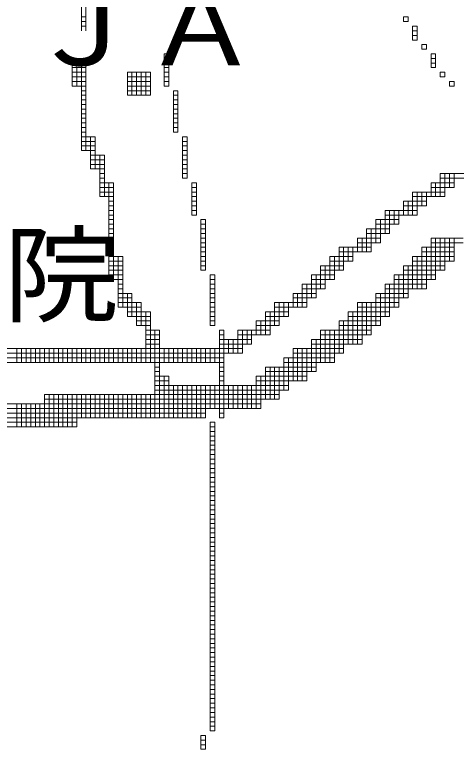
# Model space of a CAD drawing. Units: millimetres on the paper. Extents: x -3947 to 493, y -3409 to 377.
# Drawn here: x -148.55 to -136.07, y 86.68 to 107.41 of the extents above; entities that cross this region are included whole.
import ezdxf
from ezdxf.enums import TextEntityAlignment as Align

# ---------------------------------------------------------------- set-up
doc = ezdxf.new("R2010")
doc.units = ezdxf.units.MM
doc.layers.add('0-4__0-6_', color=7, linetype='Continuous', lineweight=18)
doc.layers.add('0-C__0-f_', color=7, linetype='Continuous', lineweight=18)
doc.styles.add('ＭＳ ゴシック', font='')
doc.styles.get('ＭＳ ゴシック').set_extended_font_data('MS Gothic')

msp = doc.modelspace()

# ---------------------------------------------------------------- linework, layer by layer
at = {"layer": '0-C__0-f_'}
for p, q in [((-146.665, 106.958), (-146.665, 109.168)), ((-146.535, 106.958), (-146.535, 109.168)), ((-146.665, 107.348), (-146.535, 107.348)), ((-146.665, 107.218), (-146.535, 107.218)), ((-137.565, 107.348), (-137.435, 107.348)), ((-137.565, 107.218), (-137.565, 107.348)), ((-137.565, 107.218), (-137.435, 107.218)), ((-137.435, 107.218), (-137.435, 107.348)), ((-146.665, 107.088), (-146.535, 107.088)), ((-137.305, 107.088), (-137.175, 107.088)), ((-137.305, 106.698), (-137.305, 107.088)), ((-137.175, 106.698), (-137.175, 107.088)), ((-137.305, 106.958), (-137.175, 106.958)), ((-137.305, 106.828), (-137.175, 106.828)), ((-137.305, 106.698), (-137.175, 106.698)), ((-137.045, 106.568), (-136.915, 106.568)), ((-137.045, 106.438), (-137.045, 106.568)), ((-137.045, 106.438), (-136.915, 106.438)), ((-136.915, 106.438), (-136.915, 106.568)), ((-144.325, 106.308), (-144.195, 106.308)), ((-144.325, 105.398), (-144.325, 106.308)), ((-144.325, 106.178), (-144.195, 106.178)), ((-144.195, 105.398), (-144.195, 106.308)), ((-136.785, 106.308), (-136.655, 106.308)), ((-136.785, 105.918), (-136.785, 106.308)), ((-136.785, 106.178), (-136.655, 106.178)), ((-136.655, 105.918), (-136.655, 106.308)), ((-146.925, 106.048), (-146.535, 106.048)), ((-146.925, 105.398), (-146.925, 106.048)), ((-146.795, 105.398), (-146.795, 106.048)), ((-146.665, 103.578), (-146.665, 106.048)), ((-146.535, 103.578), (-146.535, 106.048)), ((-144.325, 106.048), (-144.195, 106.048)), ((-136.785, 106.048), (-136.655, 106.048)), ((-146.925, 105.918), (-146.535, 105.918)), ((-146.925, 105.788), (-146.535, 105.788)), ((-145.365, 105.788), (-144.715, 105.788)), ((-145.365, 105.138), (-145.365, 105.788)), ((-145.235, 105.138), (-145.235, 105.788)), ((-145.105, 105.138), (-145.105, 105.788)), ((-144.975, 105.138), (-144.975, 105.788)), ((-144.845, 105.138), (-144.845, 105.788)), ((-144.715, 105.138), (-144.715, 105.788)), ((-144.325, 105.918), (-144.195, 105.918)), ((-144.325, 105.788), (-144.195, 105.788)), ((-136.785, 105.918), (-136.655, 105.918)), ((-136.525, 105.788), (-136.395, 105.788)), ((-136.525, 105.658), (-136.525, 105.788)), ((-136.395, 105.658), (-136.395, 105.788)), ((-146.925, 105.658), (-146.535, 105.658)), ((-145.365, 105.658), (-144.715, 105.658)), ((-144.325, 105.658), (-144.195, 105.658)), ((-136.525, 105.658), (-136.395, 105.658)), ((-146.925, 105.528), (-146.535, 105.528)), ((-146.925, 105.398), (-146.535, 105.398)), ((-145.365, 105.528), (-144.715, 105.528)), ((-145.365, 105.398), (-144.715, 105.398)), ((-144.325, 105.528), (-144.195, 105.528)), ((-144.325, 105.398), (-144.195, 105.398)), ((-136.265, 105.528), (-136.135, 105.528)), ((-136.265, 105.398), (-136.265, 105.528)), ((-136.265, 105.398), (-136.135, 105.398)), ((-136.135, 105.398), (-136.135, 105.528)), ((-146.665, 105.268), (-146.535, 105.268)), ((-146.665, 105.138), (-146.535, 105.138)), ((-145.365, 105.268), (-144.715, 105.268)), ((-145.365, 105.138), (-144.715, 105.138)), ((-144.065, 105.268), (-143.935, 105.268)), ((-144.065, 104.098), (-144.065, 105.268)), ((-144.065, 105.138), (-143.935, 105.138)), ((-143.935, 104.098), (-143.935, 105.268)), ((-146.665, 105.008), (-146.535, 105.008)), ((-144.065, 105.008), (-143.935, 105.008)), ((-146.665, 104.878), (-146.535, 104.878)), ((-146.665, 104.748), (-146.535, 104.748)), ((-144.065, 104.878), (-143.935, 104.878)), ((-144.065, 104.748), (-143.935, 104.748)), ((-146.665, 104.618), (-146.535, 104.618)), ((-144.065, 104.618), (-143.935, 104.618)), ((-146.665, 104.488), (-146.535, 104.488)), ((-146.665, 104.358), (-146.535, 104.358)), ((-144.065, 104.488), (-143.935, 104.488)), ((-144.065, 104.358), (-143.935, 104.358)), ((-146.665, 104.228), (-146.535, 104.228)), ((-146.665, 104.098), (-146.535, 104.098)), ((-144.065, 104.228), (-143.935, 104.228)), ((-144.065, 104.098), (-143.935, 104.098)), ((-146.665, 103.968), (-146.275, 103.968)), ((-146.405, 103.058), (-146.405, 103.968)), ((-146.275, 103.058), (-146.275, 103.968)), ((-143.805, 103.968), (-143.675, 103.968)), ((-143.805, 102.798), (-143.805, 103.968)), ((-143.675, 102.798), (-143.675, 103.968)), ((-146.665, 103.838), (-146.275, 103.838)), ((-146.665, 103.708), (-146.275, 103.708)), ((-143.805, 103.838), (-143.675, 103.838)), ((-143.805, 103.708), (-143.675, 103.708)), ((-146.665, 103.578), (-146.275, 103.578)), ((-143.805, 103.578), (-143.675, 103.578)), ((-146.405, 103.448), (-146.015, 103.448)), ((-146.405, 103.318), (-146.015, 103.318)), ((-146.145, 102.278), (-146.145, 103.448)), ((-146.015, 102.278), (-146.015, 103.448)), ((-143.805, 103.448), (-143.675, 103.448)), ((-143.805, 103.318), (-143.675, 103.318)), ((-146.405, 103.188), (-146.015, 103.188)), ((-146.405, 103.058), (-146.015, 103.058)), ((-143.805, 103.188), (-143.675, 103.188)), ((-143.805, 103.058), (-143.675, 103.058)), ((-146.145, 102.928), (-146.015, 102.928)), ((-143.805, 102.928), (-143.675, 102.928)), ((-136.525, 102.928), (-135.615, 102.928)), ((-136.525, 102.278), (-136.525, 102.928)), ((-136.395, 102.278), (-136.395, 102.928)), ((-136.265, 102.538), (-136.265, 102.928)), ((-136.135, 102.538), (-136.135, 102.928)), ((-146.145, 102.798), (-146.015, 102.798)), ((-146.145, 102.668), (-145.755, 102.668)), ((-145.885, 99.938), (-145.885, 102.668)), ((-145.755, 99.938), (-145.755, 102.668)), ((-143.805, 102.798), (-143.675, 102.798)), ((-143.545, 102.668), (-143.415, 102.668)), ((-143.545, 101.758), (-143.545, 102.668)), ((-143.415, 101.758), (-143.415, 102.668)), ((-136.785, 102.668), (-136.135, 102.668)), ((-136.785, 102.278), (-136.785, 102.668)), ((-136.655, 102.278), (-136.655, 102.668)), ((-136.525, 102.798), (-135.615, 102.798)), ((-146.145, 102.538), (-145.755, 102.538)), ((-143.545, 102.538), (-143.415, 102.538)), ((-136.785, 102.538), (-136.135, 102.538)), ((-146.145, 102.408), (-145.755, 102.408)), ((-146.145, 102.278), (-145.755, 102.278)), ((-143.545, 102.408), (-143.415, 102.408)), ((-143.545, 102.278), (-143.415, 102.278)), ((-137.305, 102.408), (-136.395, 102.408)), ((-137.305, 101.758), (-137.305, 102.408)), ((-137.305, 102.278), (-136.395, 102.278)), ((-137.175, 101.758), (-137.175, 102.408)), ((-137.045, 102.018), (-137.045, 102.408)), ((-136.915, 102.018), (-136.915, 102.408)), ((-145.885, 102.148), (-145.755, 102.148)), ((-145.885, 102.018), (-145.755, 102.018)), ((-143.545, 102.148), (-143.415, 102.148)), ((-143.545, 102.018), (-143.415, 102.018)), ((-137.565, 102.148), (-136.915, 102.148)), ((-137.565, 101.758), (-137.565, 102.148)), ((-137.565, 102.018), (-136.915, 102.018)), ((-137.435, 101.758), (-137.435, 102.148)), ((-145.885, 101.888), (-145.755, 101.888)), ((-143.545, 101.888), (-143.415, 101.888)), ((-138.085, 101.888), (-137.175, 101.888)), ((-138.085, 101.238), (-138.085, 101.888)), ((-137.955, 101.238), (-137.955, 101.888)), ((-137.825, 101.498), (-137.825, 101.888)), ((-137.695, 101.498), (-137.695, 101.888)), ((-145.885, 101.758), (-145.755, 101.758)), ((-145.885, 101.628), (-145.755, 101.628)), ((-143.545, 101.758), (-143.415, 101.758)), ((-143.285, 101.628), (-143.155, 101.628)), ((-143.285, 100.198), (-143.285, 101.628)), ((-143.155, 100.198), (-143.155, 101.628)), ((-138.345, 101.628), (-137.695, 101.628)), ((-138.345, 100.978), (-138.345, 101.628)), ((-138.215, 100.978), (-138.215, 101.628)), ((-138.085, 101.758), (-137.175, 101.758)), ((-145.885, 101.498), (-145.755, 101.498)), ((-143.285, 101.498), (-143.155, 101.498)), ((-138.345, 101.498), (-137.695, 101.498)), ((-145.885, 101.368), (-145.755, 101.368)), ((-145.885, 101.238), (-145.755, 101.238)), ((-143.285, 101.368), (-143.155, 101.368)), ((-143.285, 101.238), (-143.155, 101.238)), ((-138.605, 101.368), (-137.955, 101.368)), ((-138.605, 100.718), (-138.605, 101.368)), ((-138.605, 101.238), (-137.955, 101.238)), ((-138.475, 100.718), (-138.475, 101.368)), ((-145.885, 101.108), (-145.755, 101.108)), ((-143.285, 101.108), (-143.155, 101.108)), ((-138.865, 101.108), (-138.215, 101.108)), ((-138.865, 100.718), (-138.865, 101.108)), ((-138.735, 100.718), (-138.735, 101.108)), ((-136.785, 101.108), (-135.875, 101.108)), ((-136.785, 99.938), (-136.785, 101.108)), ((-136.655, 99.938), (-136.655, 101.108)), ((-136.525, 100.198), (-136.525, 101.108)), ((-136.395, 100.198), (-136.395, 101.108)), ((-136.265, 100.458), (-136.265, 101.108)), ((-136.135, 100.458), (-136.135, 101.108)), ((-145.885, 100.978), (-145.755, 100.978)), ((-145.885, 100.848), (-145.755, 100.848)), ((-143.285, 100.978), (-143.155, 100.978)), ((-143.285, 100.848), (-143.155, 100.848)), ((-139.385, 100.848), (-138.475, 100.848)), ((-139.385, 100.198), (-139.385, 100.848)), ((-139.255, 100.198), (-139.255, 100.848)), ((-139.125, 100.458), (-139.125, 100.848)), ((-138.995, 100.458), (-138.995, 100.848)), ((-138.865, 100.978), (-138.215, 100.978)), ((-137.045, 100.848), (-136.135, 100.848)), ((-137.045, 99.678), (-137.045, 100.848)), ((-136.915, 99.678), (-136.915, 100.848)), ((-136.785, 100.978), (-135.875, 100.978)), ((-145.885, 100.718), (-145.755, 100.718)), ((-145.885, 100.588), (-145.495, 100.588)), ((-145.625, 99.158), (-145.625, 100.588)), ((-145.495, 99.158), (-145.495, 100.588)), ((-143.285, 100.718), (-143.155, 100.718)), ((-143.285, 100.588), (-143.155, 100.588)), ((-139.645, 100.588), (-138.995, 100.588)), ((-139.645, 99.938), (-139.645, 100.588)), ((-139.515, 99.938), (-139.515, 100.588)), ((-139.385, 100.718), (-138.475, 100.718)), ((-137.305, 100.588), (-136.135, 100.588)), ((-137.305, 99.678), (-137.305, 100.588)), ((-137.175, 99.678), (-137.175, 100.588)), ((-137.045, 100.718), (-136.135, 100.718)), ((-145.885, 100.458), (-145.495, 100.458)), ((-143.285, 100.458), (-143.155, 100.458)), ((-139.645, 100.458), (-138.995, 100.458)), ((-137.305, 100.458), (-136.135, 100.458)), ((-145.885, 100.328), (-145.495, 100.328)), ((-145.885, 100.198), (-145.495, 100.198)), ((-143.285, 100.328), (-143.155, 100.328)), ((-143.285, 100.198), (-143.155, 100.198)), ((-139.905, 100.328), (-139.255, 100.328)), ((-139.905, 99.678), (-139.905, 100.328)), ((-139.905, 100.198), (-139.255, 100.198)), ((-139.775, 99.678), (-139.775, 100.328)), ((-137.565, 100.328), (-136.395, 100.328)), ((-137.565, 99.418), (-137.565, 100.328)), ((-137.565, 100.198), (-136.395, 100.198)), ((-137.435, 99.418), (-137.435, 100.328)), ((-145.885, 100.068), (-145.495, 100.068)), ((-143.025, 100.068), (-142.895, 100.068)), ((-143.025, 98.638), (-143.025, 100.068)), ((-142.895, 98.638), (-142.895, 100.068)), ((-140.165, 100.068), (-139.515, 100.068)), ((-140.165, 99.418), (-140.165, 100.068)), ((-140.035, 99.418), (-140.035, 100.068)), ((-137.825, 100.068), (-136.655, 100.068)), ((-137.825, 99.158), (-137.825, 100.068)), ((-137.695, 99.158), (-137.695, 100.068)), ((-145.885, 99.938), (-145.495, 99.938)), ((-145.625, 99.808), (-145.495, 99.808)), ((-143.025, 99.938), (-142.895, 99.938)), ((-143.025, 99.808), (-142.895, 99.808)), ((-140.425, 99.808), (-139.775, 99.808)), ((-140.425, 99.158), (-140.425, 99.808)), ((-140.295, 99.158), (-140.295, 99.808)), ((-140.165, 99.938), (-139.515, 99.938)), ((-138.085, 99.808), (-136.915, 99.808)), ((-138.085, 98.898), (-138.085, 99.808)), ((-137.955, 98.898), (-137.955, 99.808)), ((-137.825, 99.938), (-136.655, 99.938)), ((-145.625, 99.678), (-145.495, 99.678)), ((-145.625, 99.548), (-145.235, 99.548)), ((-145.365, 98.898), (-145.365, 99.548)), ((-145.235, 98.898), (-145.235, 99.548)), ((-143.025, 99.678), (-142.895, 99.678)), ((-143.025, 99.548), (-142.895, 99.548)), ((-140.685, 99.548), (-140.035, 99.548)), ((-140.685, 99.158), (-140.685, 99.548)), ((-140.555, 99.158), (-140.555, 99.548)), ((-140.425, 99.678), (-139.775, 99.678)), ((-138.345, 99.548), (-137.435, 99.548)), ((-138.345, 98.638), (-138.345, 99.548)), ((-138.215, 98.638), (-138.215, 99.548)), ((-138.085, 99.678), (-136.915, 99.678)), ((-145.625, 99.418), (-145.235, 99.418)), ((-143.025, 99.418), (-142.895, 99.418)), ((-140.685, 99.418), (-140.035, 99.418)), ((-138.345, 99.418), (-137.435, 99.418)), ((-145.625, 99.288), (-144.975, 99.288)), ((-145.625, 99.158), (-144.975, 99.158)), ((-145.105, 98.638), (-145.105, 99.288)), ((-144.975, 98.638), (-144.975, 99.288)), ((-143.025, 99.288), (-142.895, 99.288)), ((-143.025, 99.158), (-142.895, 99.158)), ((-141.205, 99.288), (-140.295, 99.288)), ((-141.205, 98.638), (-141.205, 99.288)), ((-141.205, 99.158), (-140.295, 99.158)), ((-141.075, 98.638), (-141.075, 99.288)), ((-140.945, 98.898), (-140.945, 99.288)), ((-140.815, 98.898), (-140.815, 99.288)), ((-138.865, 99.288), (-137.695, 99.288)), ((-138.865, 98.118), (-138.865, 99.288)), ((-138.865, 99.158), (-137.695, 99.158)), ((-138.735, 98.118), (-138.735, 99.288)), ((-138.605, 98.378), (-138.605, 99.288)), ((-138.475, 98.378), (-138.475, 99.288)), ((-145.365, 99.028), (-144.715, 99.028)), ((-144.845, 97.598), (-144.845, 99.028)), ((-144.715, 97.598), (-144.715, 99.028)), ((-143.025, 99.028), (-142.895, 99.028)), ((-141.465, 99.028), (-140.815, 99.028)), ((-141.465, 98.378), (-141.465, 99.028)), ((-141.335, 98.378), (-141.335, 99.028)), ((-139.125, 99.028), (-137.955, 99.028)), ((-139.125, 98.118), (-139.125, 99.028)), ((-138.995, 98.118), (-138.995, 99.028)), ((-145.365, 98.898), (-144.715, 98.898)), ((-145.105, 98.768), (-144.715, 98.768)), ((-143.025, 98.898), (-142.895, 98.898)), ((-143.025, 98.768), (-142.895, 98.768)), ((-141.725, 98.768), (-141.075, 98.768)), ((-141.725, 98.378), (-141.725, 98.768)), ((-141.595, 98.378), (-141.595, 98.768)), ((-141.465, 98.898), (-140.815, 98.898)), ((-139.385, 98.768), (-138.215, 98.768)), ((-139.385, 97.858), (-139.385, 98.768)), ((-139.255, 97.858), (-139.255, 98.768)), ((-139.125, 98.898), (-137.955, 98.898)), ((-145.105, 98.638), (-144.715, 98.638)), ((-144.845, 98.508), (-144.455, 98.508)), ((-144.585, 96.038), (-144.585, 98.508)), ((-144.455, 96.038), (-144.455, 98.508)), ((-143.025, 98.638), (-142.895, 98.638)), ((-142.765, 98.508), (-142.635, 98.508)), ((-142.765, 96.038), (-142.765, 98.508)), ((-142.635, 96.038), (-142.635, 98.508)), ((-142.245, 98.508), (-141.335, 98.508)), ((-142.245, 97.858), (-142.245, 98.508)), ((-142.115, 97.858), (-142.115, 98.508)), ((-141.985, 98.118), (-141.985, 98.508)), ((-141.855, 98.118), (-141.855, 98.508)), ((-141.725, 98.638), (-141.075, 98.638)), ((-139.905, 98.508), (-138.475, 98.508)), ((-139.905, 97.598), (-139.905, 98.508)), ((-139.775, 97.598), (-139.775, 98.508)), ((-139.645, 97.598), (-139.645, 98.508)), ((-139.515, 97.598), (-139.515, 98.508)), ((-139.385, 98.638), (-138.215, 98.638)), ((-144.845, 98.378), (-144.455, 98.378)), ((-142.765, 98.378), (-142.635, 98.378)), ((-142.245, 98.378), (-141.335, 98.378)), ((-139.905, 98.378), (-138.475, 98.378)), ((-144.845, 98.248), (-144.455, 98.248)), ((-144.845, 98.118), (-144.455, 98.118)), ((-142.765, 98.248), (-141.855, 98.248)), ((-142.765, 98.118), (-141.855, 98.118)), ((-142.505, 97.858), (-142.505, 98.248)), ((-142.375, 97.858), (-142.375, 98.248)), ((-140.165, 98.248), (-138.735, 98.248)), ((-140.165, 97.338), (-140.165, 98.248)), ((-140.165, 98.118), (-138.735, 98.118)), ((-140.035, 97.338), (-140.035, 98.248)), ((-153.685, 97.988), (-142.115, 97.988)), ((-148.485, 97.598), (-148.485, 97.988)), ((-148.355, 97.598), (-148.355, 97.988)), ((-148.225, 97.598), (-148.225, 97.988)), ((-148.095, 97.598), (-148.095, 97.988)), ((-147.965, 97.598), (-147.965, 97.988)), ((-147.835, 97.598), (-147.835, 97.988)), ((-147.705, 97.598), (-147.705, 97.988)), ((-147.575, 97.598), (-147.575, 97.988)), ((-147.445, 97.598), (-147.445, 97.988)), ((-147.315, 97.598), (-147.315, 97.988)), ((-147.185, 97.598), (-147.185, 97.988)), ((-147.055, 97.598), (-147.055, 97.988)), ((-146.925, 97.598), (-146.925, 97.988)), ((-146.795, 97.598), (-146.795, 97.988)), ((-146.665, 97.598), (-146.665, 97.988)), ((-146.535, 97.598), (-146.535, 97.988)), ((-146.405, 97.598), (-146.405, 97.988)), ((-146.275, 97.598), (-146.275, 97.988)), ((-146.145, 97.598), (-146.145, 97.988)), ((-146.015, 97.598), (-146.015, 97.988)), ((-145.885, 97.598), (-145.885, 97.988)), ((-145.755, 97.598), (-145.755, 97.988)), ((-145.625, 97.598), (-145.625, 97.988)), ((-145.495, 97.598), (-145.495, 97.988)), ((-145.365, 97.598), (-145.365, 97.988)), ((-145.235, 97.598), (-145.235, 97.988)), ((-145.105, 97.598), (-145.105, 97.988)), ((-144.975, 97.598), (-144.975, 97.988)), ((-144.325, 97.598), (-144.325, 97.988)), ((-144.195, 97.598), (-144.195, 97.988)), ((-144.065, 97.598), (-144.065, 97.988)), ((-143.935, 97.598), (-143.935, 97.988)), ((-143.805, 97.598), (-143.805, 97.988)), ((-143.675, 97.598), (-143.675, 97.988)), ((-143.545, 97.598), (-143.545, 97.988)), ((-143.415, 97.598), (-143.415, 97.988)), ((-143.285, 97.598), (-143.285, 97.988)), ((-143.155, 97.598), (-143.155, 97.988)), ((-143.025, 97.598), (-143.025, 97.988)), ((-142.895, 97.598), (-142.895, 97.988)), ((-140.685, 97.988), (-139.255, 97.988)), ((-140.685, 97.078), (-140.685, 97.988)), ((-140.555, 97.078), (-140.555, 97.988)), ((-140.425, 97.078), (-140.425, 97.988)), ((-140.295, 97.078), (-140.295, 97.988)), ((-163.825, 97.728), (-142.635, 97.728)), ((-153.685, 97.858), (-142.115, 97.858)), ((-140.945, 97.728), (-139.515, 97.728)), ((-140.945, 96.818), (-140.945, 97.728)), ((-140.815, 96.818), (-140.815, 97.728)), ((-140.685, 97.858), (-139.255, 97.858)), ((-163.825, 97.598), (-142.635, 97.598)), ((-144.585, 97.468), (-144.455, 97.468)), ((-142.765, 97.468), (-142.635, 97.468)), ((-141.465, 97.468), (-140.035, 97.468)), ((-141.465, 96.558), (-141.465, 97.468)), ((-141.335, 96.558), (-141.335, 97.468)), ((-141.205, 96.558), (-141.205, 97.468)), ((-141.075, 96.558), (-141.075, 97.468)), ((-140.945, 97.598), (-139.515, 97.598)), ((-144.585, 97.338), (-144.455, 97.338)), ((-142.765, 97.338), (-142.635, 97.338)), ((-141.465, 97.338), (-140.035, 97.338)), ((-144.585, 97.208), (-144.195, 97.208)), ((-144.585, 97.078), (-144.195, 97.078)), ((-144.325, 96.038), (-144.325, 97.208)), ((-144.195, 96.038), (-144.195, 97.208)), ((-142.765, 97.208), (-142.635, 97.208)), ((-142.765, 97.078), (-142.635, 97.078)), ((-141.725, 97.208), (-140.295, 97.208)), ((-141.725, 96.298), (-141.725, 97.208)), ((-141.725, 97.078), (-140.295, 97.078)), ((-141.595, 96.298), (-141.595, 97.208)), ((-144.585, 96.948), (-140.815, 96.948)), ((-144.065, 96.038), (-144.065, 96.948)), ((-143.935, 96.038), (-143.935, 96.948)), ((-143.805, 96.038), (-143.805, 96.948)), ((-143.675, 96.038), (-143.675, 96.948)), ((-143.545, 96.038), (-143.545, 96.948)), ((-143.415, 96.038), (-143.415, 96.948)), ((-143.285, 96.038), (-143.285, 96.948)), ((-143.155, 96.038), (-143.155, 96.948)), ((-143.025, 96.298), (-143.025, 96.948)), ((-142.895, 96.298), (-142.895, 96.948)), ((-142.505, 96.298), (-142.505, 96.948)), ((-142.375, 96.298), (-142.375, 96.948)), ((-142.245, 96.298), (-142.245, 96.948)), ((-142.115, 96.298), (-142.115, 96.948)), ((-141.985, 96.298), (-141.985, 96.948)), ((-141.855, 96.298), (-141.855, 96.948)), ((-147.705, 96.688), (-141.075, 96.688)), ((-147.705, 95.778), (-147.705, 96.688)), ((-147.575, 95.778), (-147.575, 96.688)), ((-147.445, 95.778), (-147.445, 96.688)), ((-147.315, 95.778), (-147.315, 96.688)), ((-147.185, 95.778), (-147.185, 96.688)), ((-147.055, 95.778), (-147.055, 96.688)), ((-146.925, 95.778), (-146.925, 96.688)), ((-146.795, 95.778), (-146.795, 96.688)), ((-146.665, 96.038), (-146.665, 96.688)), ((-146.535, 96.038), (-146.535, 96.688)), ((-146.405, 96.038), (-146.405, 96.688)), ((-146.275, 96.038), (-146.275, 96.688)), ((-146.145, 96.038), (-146.145, 96.688)), ((-146.015, 96.038), (-146.015, 96.688)), ((-145.885, 96.038), (-145.885, 96.688)), ((-145.755, 96.038), (-145.755, 96.688)), ((-145.625, 96.038), (-145.625, 96.688)), ((-145.495, 96.038), (-145.495, 96.688)), ((-145.365, 96.038), (-145.365, 96.688)), ((-145.235, 96.038), (-145.235, 96.688)), ((-145.105, 96.038), (-145.105, 96.688)), ((-144.975, 96.038), (-144.975, 96.688)), ((-144.845, 96.038), (-144.845, 96.688)), ((-144.715, 96.038), (-144.715, 96.688)), ((-144.585, 96.818), (-140.815, 96.818)), ((-149.525, 96.428), (-141.595, 96.428)), ((-148.485, 95.778), (-148.485, 96.428)), ((-148.355, 95.778), (-148.355, 96.428)), ((-148.225, 95.778), (-148.225, 96.428)), ((-148.095, 95.778), (-148.095, 96.428)), ((-147.965, 95.778), (-147.965, 96.428)), ((-147.835, 95.778), (-147.835, 96.428)), ((-147.705, 96.558), (-141.075, 96.558)), ((-149.525, 96.298), (-141.595, 96.298)), ((-150.045, 96.168), (-143.155, 96.168)), ((-150.045, 96.038), (-143.155, 96.038)), ((-142.765, 96.168), (-142.635, 96.168)), ((-142.765, 96.038), (-142.635, 96.038)), ((-150.565, 95.908), (-146.795, 95.908)), ((-143.025, 95.908), (-142.895, 95.908)), ((-143.025, 87.198), (-143.025, 95.908)), ((-142.895, 87.198), (-142.895, 95.908)), ((-150.565, 95.778), (-146.795, 95.778)), ((-143.025, 95.778), (-142.895, 95.778)), ((-143.025, 95.648), (-142.895, 95.648)), ((-143.025, 95.518), (-142.895, 95.518)), ((-143.025, 95.388), (-142.895, 95.388)), ((-143.025, 95.258), (-142.895, 95.258)), ((-143.025, 95.128), (-142.895, 95.128)), ((-143.025, 94.998), (-142.895, 94.998)), ((-143.025, 94.868), (-142.895, 94.868)), ((-143.025, 94.738), (-142.895, 94.738)), ((-143.025, 94.608), (-142.895, 94.608)), ((-143.025, 94.478), (-142.895, 94.478)), ((-143.025, 94.348), (-142.895, 94.348)), ((-143.025, 94.218), (-142.895, 94.218)), ((-143.025, 94.088), (-142.895, 94.088)), ((-143.025, 93.958), (-142.895, 93.958)), ((-143.025, 93.828), (-142.895, 93.828)), ((-143.025, 93.698), (-142.895, 93.698)), ((-143.025, 93.568), (-142.895, 93.568)), ((-143.025, 93.438), (-142.895, 93.438)), ((-143.025, 93.308), (-142.895, 93.308)), ((-143.025, 93.178), (-142.895, 93.178)), ((-143.025, 93.048), (-142.895, 93.048)), ((-143.025, 92.918), (-142.895, 92.918)), ((-143.025, 92.788), (-142.895, 92.788)), ((-143.025, 92.658), (-142.895, 92.658)), ((-143.025, 92.528), (-142.895, 92.528)), ((-143.025, 92.398), (-142.895, 92.398)), ((-143.025, 92.268), (-142.895, 92.268)), ((-143.025, 92.138), (-142.895, 92.138)), ((-143.025, 92.008), (-142.895, 92.008)), ((-143.025, 91.878), (-142.895, 91.878)), ((-143.025, 91.748), (-142.895, 91.748)), ((-143.025, 91.618), (-142.895, 91.618)), ((-143.025, 91.488), (-142.895, 91.488)), ((-143.025, 91.358), (-142.895, 91.358)), ((-143.025, 91.228), (-142.895, 91.228)), ((-143.025, 91.098), (-142.895, 91.098)), ((-143.025, 90.968), (-142.895, 90.968)), ((-143.025, 90.838), (-142.895, 90.838)), ((-143.025, 90.708), (-142.895, 90.708)), ((-143.025, 90.578), (-142.895, 90.578)), ((-143.025, 90.448), (-142.895, 90.448)), ((-143.025, 90.318), (-142.895, 90.318)), ((-143.025, 90.188), (-142.895, 90.188)), ((-143.025, 90.058), (-142.895, 90.058)), ((-143.025, 89.928), (-142.895, 89.928)), ((-143.025, 89.798), (-142.895, 89.798)), ((-143.025, 89.668), (-142.895, 89.668)), ((-143.025, 89.538), (-142.895, 89.538)), ((-143.025, 89.408), (-142.895, 89.408)), ((-143.025, 89.278), (-142.895, 89.278)), ((-143.025, 89.148), (-142.895, 89.148)), ((-143.025, 89.018), (-142.895, 89.018)), ((-143.025, 88.888), (-142.895, 88.888)), ((-143.025, 88.758), (-142.895, 88.758)), ((-143.025, 88.628), (-142.895, 88.628)), ((-143.025, 88.498), (-142.895, 88.498)), ((-143.025, 88.368), (-142.895, 88.368)), ((-143.025, 88.238), (-142.895, 88.238)), ((-143.025, 88.108), (-142.895, 88.108)), ((-143.025, 87.978), (-142.895, 87.978)), ((-143.025, 87.848), (-142.895, 87.848)), ((-143.025, 87.718), (-142.895, 87.718)), ((-143.025, 87.588), (-142.895, 87.588)), ((-143.025, 87.458), (-142.895, 87.458)), ((-143.025, 87.328), (-142.895, 87.328)), ((-143.025, 87.198), (-142.895, 87.198)), ((-143.285, 87.068), (-143.155, 87.068)), ((-143.285, 86.678), (-143.285, 87.068)), ((-143.285, 86.938), (-143.155, 86.938)), ((-143.155, 86.678), (-143.155, 87.068)), ((-143.285, 86.808), (-143.155, 86.808)), ((-143.285, 86.678), (-143.155, 86.678))]:
    msp.add_line(p, q, dxfattribs=at)

# ---------------------------------------------------------------- texts
at = {"layer": '0-4__0-6_', "style": 'ＭＳ ゴシック', "width": 1.1}
for s, p in [('ＪＡ', (-148.228, 105.323)), ('中央病院', (-158.773, 98.31))]:
    msp.add_text(s, height=2.199, dxfattribs=at).set_placement(p, align=Align.BOTTOM_LEFT)

doc.saveas('drawing.dxf')
